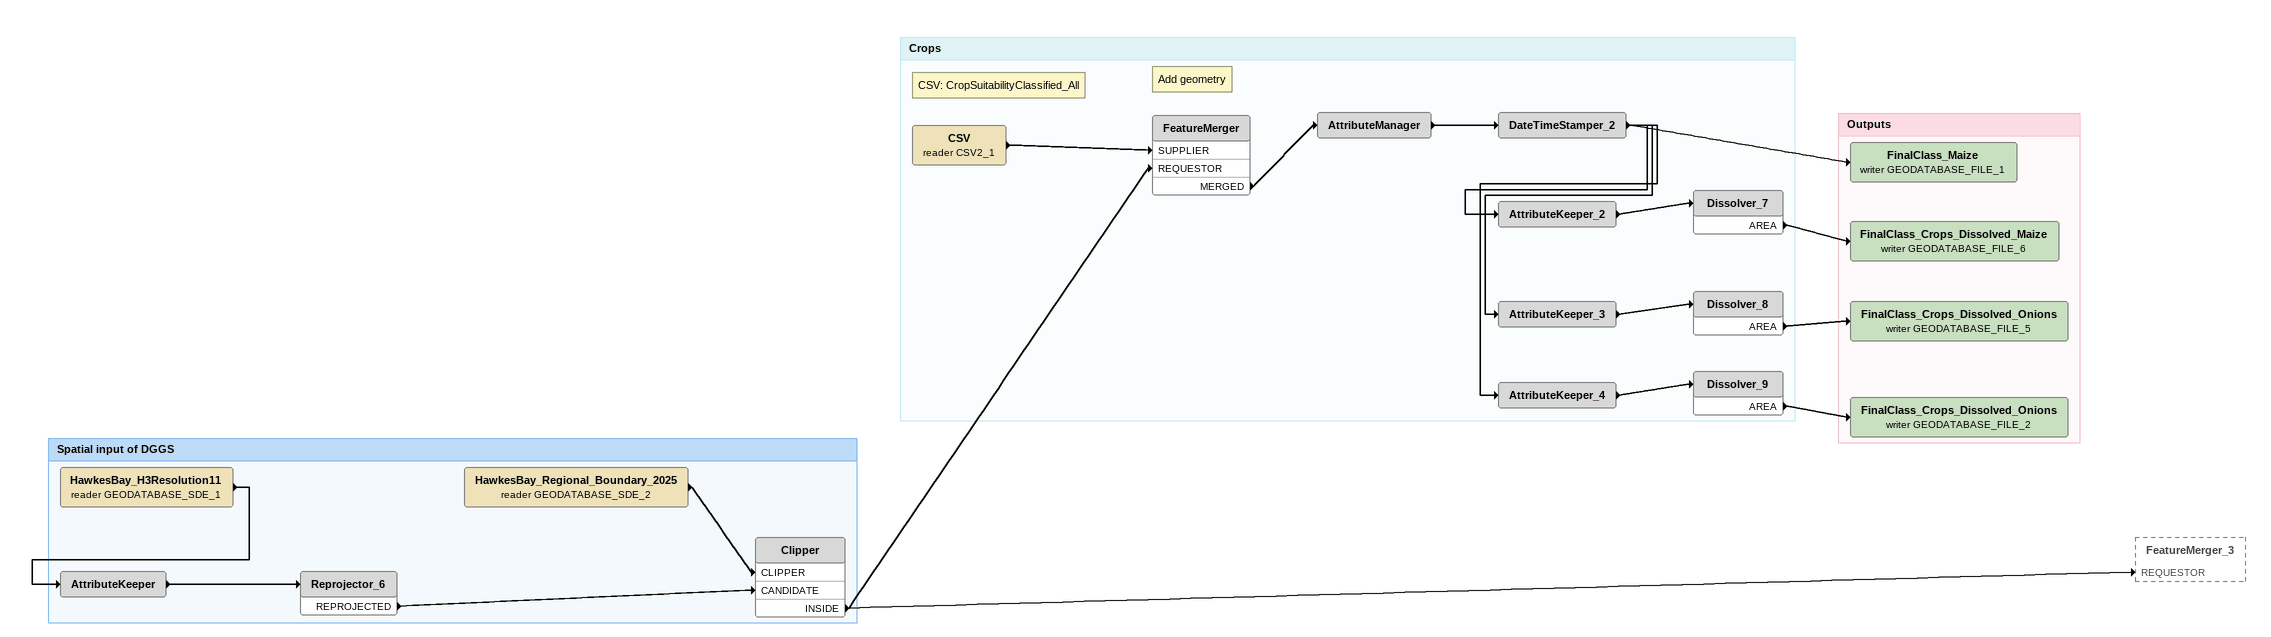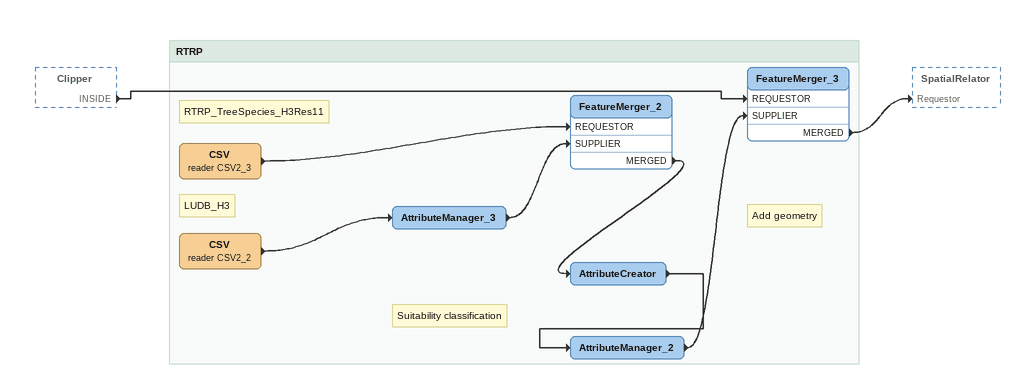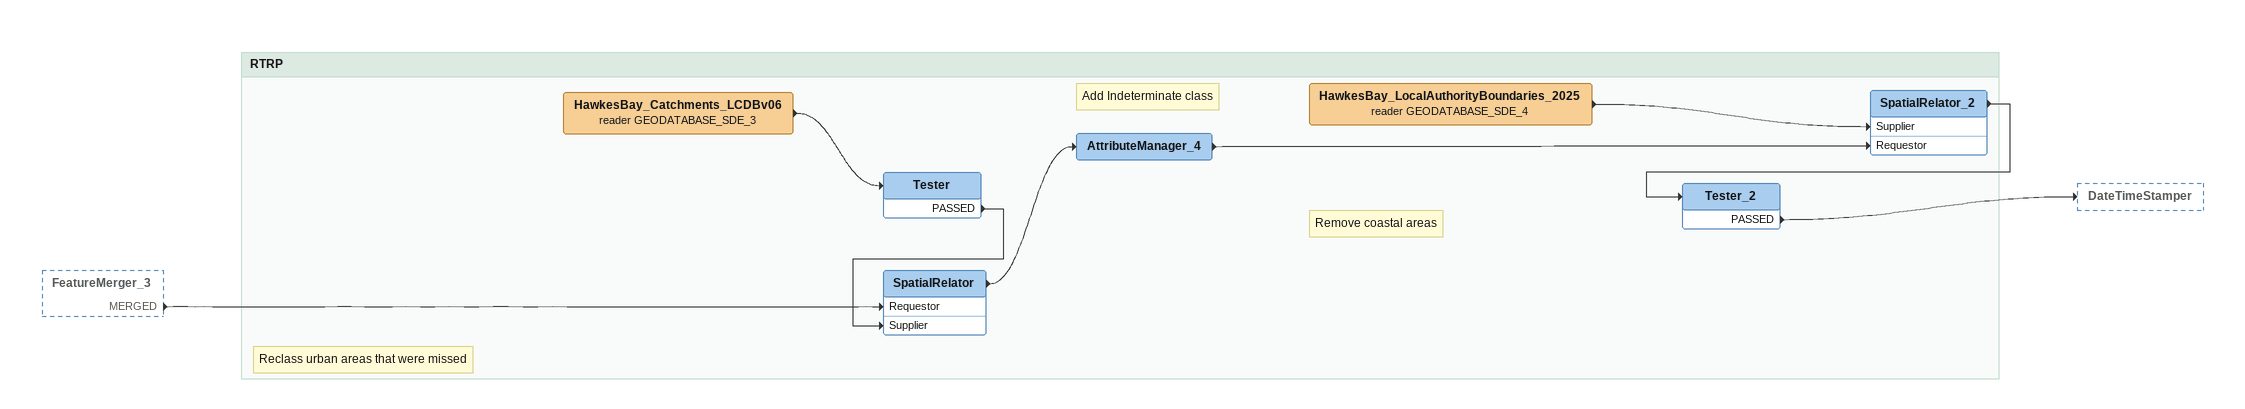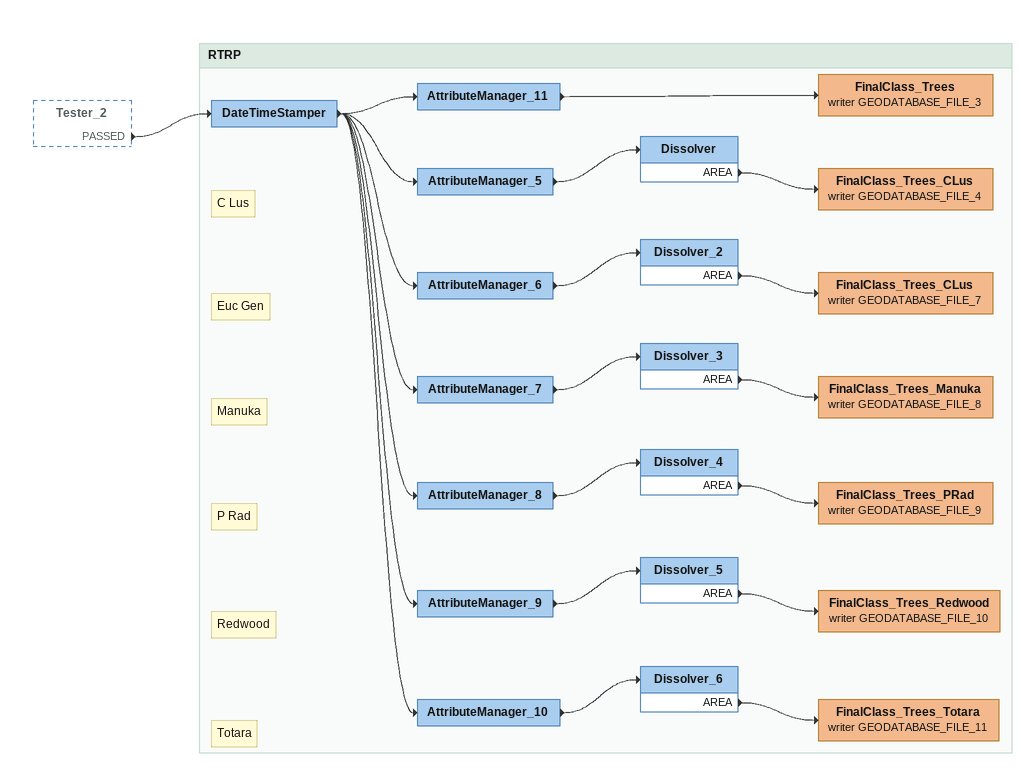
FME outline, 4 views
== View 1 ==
Bookmark: Spatial input of DGGS
HawkesBay_H3Resolution11 (reader GEODATABASE_SDE_1)
    -> AttributeKeeper
AttributeKeeper
    -> Reprojector_6
Reprojector_6
    REPROJECTED -> Clipper [CANDIDATE]
HawkesBay_Regional_Boundary_2025 (reader GEODATABASE_SDE_2)
    -> Clipper [CLIPPER]
Clipper
    INSIDE -> FeatureMerger [REQUESTOR]
    INSIDE -> FeatureMerger_3 [REQUESTOR]

Bookmark: Crops
Note: CSV: CropSuitabilityClassified_All
CSV (reader CSV2_1)
    -> FeatureMerger [SUPPLIER]
Note: Add geometry
FeatureMerger
    MERGED -> AttributeManager
AttributeManager
    -> DateTimeStamper_2
DateTimeStamper_2
    -> FinalClass_Maize (writer GEODATABASE_FILE_1)
    -> AttributeKeeper_2
    -> AttributeKeeper_3
    -> AttributeKeeper_4
AttributeKeeper_2
    -> Dissolver_7
Dissolver_7
    AREA -> FinalClass_Crops_Dissolved_Maize (writer GEODATABASE_FILE_6)
AttributeKeeper_3
    -> Dissolver_8
Dissolver_8
    AREA -> FinalClass_Crops_Dissolved_Onions (writer GEODATABASE_FILE_5)
AttributeKeeper_4
    -> Dissolver_9
Dissolver_9
    AREA -> FinalClass_Crops_Dissolved_Onions (writer GEODATABASE_FILE_2)

Bookmark: Outputs
FinalClass_Maize (writer GEODATABASE_FILE_1)
FinalClass_Crops_Dissolved_Maize (writer GEODATABASE_FILE_6)
FinalClass_Crops_Dissolved_Onions (writer GEODATABASE_FILE_5)
FinalClass_Crops_Dissolved_Onions (writer GEODATABASE_FILE_2)

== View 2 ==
Clipper [outside]
    INSIDE -> FeatureMerger_3 [REQUESTOR]

Bookmark: RTRP
Note: RTRP_TreeSpecies_H3Res11
CSV (reader CSV2_3)
    -> FeatureMerger_2 [REQUESTOR]
Note: LUDB_H3
CSV (reader CSV2_2)
    -> AttributeManager_3
AttributeManager_3
    -> FeatureMerger_2 [SUPPLIER]
FeatureMerger_2
    MERGED -> AttributeCreator
Note: Suitability classification
AttributeCreator
    -> AttributeManager_2
AttributeManager_2
    -> FeatureMerger_3 [SUPPLIER]
Note: Add geometry
FeatureMerger_3
    MERGED -> SpatialRelator [Requestor]

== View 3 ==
FeatureMerger_3 [outside]
    MERGED -> SpatialRelator [Requestor]

Bookmark: RTRP
HawkesBay_Catchments_LCDBv06 (reader GEODATABASE_SDE_3)
    -> Tester
Tester
    PASSED -> SpatialRelator [Supplier]
Note: Reclass urban areas that were missed
SpatialRelator
    -> AttributeManager_4
Note: Add Indeterminate class
AttributeManager_4
    -> SpatialRelator_2 [Requestor]
HawkesBay_LocalAuthorityBoundaries_2025 (reader GEODATABASE_SDE_4)
    -> SpatialRelator_2 [Supplier]
SpatialRelator_2
    -> Tester_2
Note: Remove coastal areas
Tester_2
    PASSED -> DateTimeStamper

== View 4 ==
Tester_2 [outside]
    PASSED -> DateTimeStamper

Bookmark: RTRP
DateTimeStamper
    -> AttributeManager_11
    -> AttributeManager_5
    -> AttributeManager_6
    -> AttributeManager_7
    -> AttributeManager_8
    -> AttributeManager_9
    -> AttributeManager_10
AttributeManager_11
    -> FinalClass_Trees (writer GEODATABASE_FILE_3)
FinalClass_Trees (writer GEODATABASE_FILE_3)
Note: C Lus
AttributeManager_5
    -> Dissolver
Dissolver
    AREA -> FinalClass_Trees_CLus (writer GEODATABASE_FILE_4)
FinalClass_Trees_CLus (writer GEODATABASE_FILE_4)
Note: Euc Gen
AttributeManager_6
    -> Dissolver_2
Dissolver_2
    AREA -> FinalClass_Trees_CLus (writer GEODATABASE_FILE_7)
FinalClass_Trees_CLus (writer GEODATABASE_FILE_7)
Note: Manuka
AttributeManager_7
    -> Dissolver_3
Dissolver_3
    AREA -> FinalClass_Trees_Manuka (writer GEODATABASE_FILE_8)
FinalClass_Trees_Manuka (writer GEODATABASE_FILE_8)
Note: P Rad
AttributeManager_8
    -> Dissolver_4
Dissolver_4
    AREA -> FinalClass_Trees_PRad (writer GEODATABASE_FILE_9)
FinalClass_Trees_PRad (writer GEODATABASE_FILE_9)
Note: Redwood
AttributeManager_9
    -> Dissolver_5
Dissolver_5
    AREA -> FinalClass_Trees_Redwood (writer GEODATABASE_FILE_10)
FinalClass_Trees_Redwood (writer GEODATABASE_FILE_10)
Note: Totara
AttributeManager_10
    -> Dissolver_6
Dissolver_6
    AREA -> FinalClass_Trees_Totara (writer GEODATABASE_FILE_11)
FinalClass_Trees_Totara (writer GEODATABASE_FILE_11)
